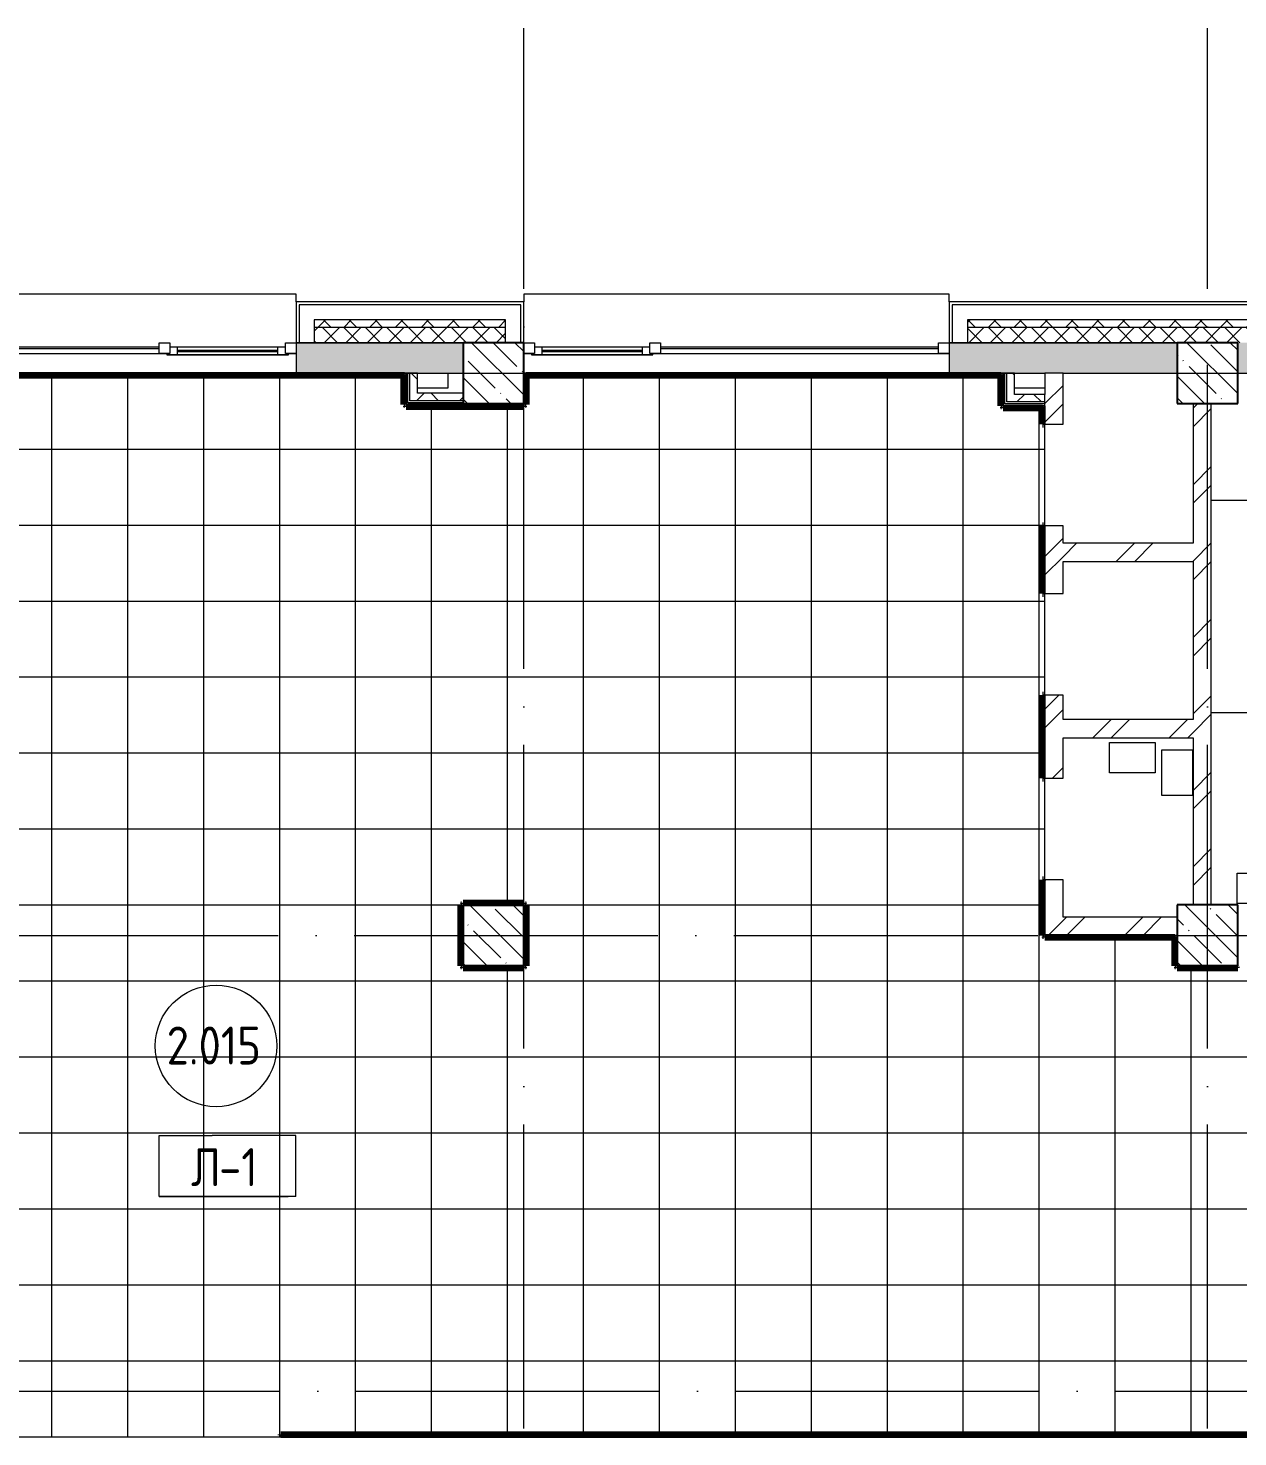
# Model space of a CAD drawing. Header units: millimetres. Extents: x 97 to 214665, y -4577 to 61202.
# Drawn here: x 104285 to 112248, y 51375 to 60645 of the extents above; entities that cross this region are included whole.
import ezdxf

# ---------------------------------------------------------------- set-up
doc = ezdxf.new("R2010")
doc.units = ezdxf.units.MM
doc.linetypes.add('ADSK_Линия сетки', pattern=[2500, 2000, -250, 0, -250])
for name, color, linetype, lineweight in [('A-AREA-____-IDEN', 2, 'Continuous', 20), ('A-FLOR-____-IDEN', 11, 'Continuous', 20), ('A-FLOR-____-OTLN', 192, 'Continuous', 9), ('A-FLOR-____-PATT', 8, 'Continuous', 9), ('A-GLAZ-____-MCUT', 151, 'Continuous', 9), ('A-GLAZ-____-OTLN', 151, 'Continuous', 9), ('A-WALL-____-MCUT', 113, 'Continuous', 9), ('A-WALL-____-PATT', 111, 'Continuous', 9), ('A-WALL-FNSH-MCUT', 113, 'Continuous', 9), ('I-WALL-____-OTLN', 2, 'Continuous', 9), ('S-COLS-____-MCUT', 52, 'Continuous', 9), ('S-COLS-____-OTLN', 52, 'Continuous', 9), ('S-GRID-____-OTLN', 1, 'Continuous', 9)]:
    doc.layers.add(name, color=color, linetype=linetype, lineweight=lineweight)
doc.styles.add('GOST Common', font='GOST_Common.ttf', dxfattribs={"width": 0.9, "height": 250})
pattern_1 = [(45, (0, 0), (-251.4472, 251.4472), []), (45, (0, 381), (-251.4472, 251.4472), [])]
pattern_2 = [(45, (0, 0), (-141.42136, 141.42136), []), (135, (0, 0), (-141.42136, -141.42136), [])]

# ---------------------------------------------------------------- blocks, each defined once
blk = doc.blocks.new('Окно_СКБ_2Ст1 - Окно_СКБ_2Ст_2800_ОК11-29018754-О_АИ_ПП_4_200_Целиком')
at = {"layer": 'A-GLAZ-____-MCUT', "color": 90}
for p, q in [((-1400, -195), (-1400, -125)), ((-1400, -125), (-1330, -125)), ((-1330, -125), (-1330, -195)), ((500, -195), (500, -125)), ((500, -125), (570, -125)), ((570, -125), (570, -195)), ((1330, -155), (570, -155)), ((570, -155), (570, -195)), ((620, -205), (620, -155)), ((1280, -205), (1280, -155)), ((1330, -195), (1330, -125)), ((1330, -125), (1400, -125)), ((1330, -195), (1330, -155)), ((1400, -125), (1400, -195)), ((-1330, -195), (-1400, -195)), ((570, -195), (500, -195)), ((570, -195), (550, -195)), ((550, -195), (550, -205)), ((550, -205), (1350, -205)), ((1350, -205), (550, -205)), ((1400, -195), (1330, -195)), ((1350, -195), (1330, -195)), ((1350, -205), (1350, -195))]:
    blk.add_line(p, q, dxfattribs=at)
at = {"layer": 'A-GLAZ-____-MCUT', "color": 10, "lineweight": 5}
for p, q in [((500, -155), (-1330, -155)), ((500, -165), (-1330, -165)), ((620, -175), (1280, -175)), ((1280, -185), (620, -185))]:
    blk.add_line(p, q, dxfattribs=at)
at = {"layer": 'A-GLAZ-____-OTLN', "color": 10, "lineweight": 5}
for p, q in [((-1400, -195), (550, -195)), ((1350, -195), (1400, -195))]:
    blk.add_line(p, q, dxfattribs=at)
blk = doc.blocks.new('WNW_Отлив1 - Отлив_металлический 2-28596384-О_АИ_ПП_4_200_Целиком')
at = {"layer": 'A-GLAZ-____-OTLN', "color": 10, "lineweight": 5}
for p, q in [((1400, 320), (-1400, 320)), ((-1400, 320), (-1400, 270)), ((1400, 270), (1400, 320))]:
    blk.add_line(p, q, dxfattribs=at)
blk = doc.blocks.new('Окно_СКБ_2Ст1 - Окно_СКБ_2Ст_2800_ОК11Л-29018712-О_АИ_ПП_4_200_Целиком')
at = {"layer": 'A-GLAZ-____-MCUT', "color": 90}
for p, q in [((-1400, -195), (-1400, -125)), ((-1400, -125), (-1330, -125)), ((-1330, -125), (-1330, -195)), ((-570, -155), (-1330, -155)), ((-1330, -155), (-1330, -195)), ((-1280, -205), (-1280, -155)), ((-620, -205), (-620, -155)), ((-570, -195), (-570, -125)), ((-570, -125), (-500, -125)), ((-570, -195), (-570, -155)), ((-500, -125), (-500, -195)), ((1330, -195), (1330, -125)), ((1330, -125), (1400, -125)), ((1400, -125), (1400, -195)), ((-1330, -195), (-1400, -195)), ((-1330, -195), (-1350, -195)), ((-1350, -195), (-1350, -205)), ((-1350, -205), (-550, -205)), ((-550, -205), (-1350, -205)), ((-500, -195), (-570, -195)), ((-550, -195), (-570, -195)), ((-550, -205), (-550, -195)), ((1400, -195), (1330, -195))]:
    blk.add_line(p, q, dxfattribs=at)
at = {"layer": 'A-GLAZ-____-MCUT', "color": 10, "lineweight": 5}
for p, q in [((-1280, -175), (-620, -175)), ((-620, -185), (-1280, -185)), ((1330, -155), (-500, -155)), ((1330, -165), (-500, -165))]:
    blk.add_line(p, q, dxfattribs=at)
at = {"layer": 'A-GLAZ-____-OTLN', "color": 10, "lineweight": 5}
for p, q in [((-1400, -195), (-1350, -195)), ((-550, -195), (1400, -195))]:
    blk.add_line(p, q, dxfattribs=at)
blk = doc.blocks.new('BSC_Колонна _Прямоугольная - 400x400-V53-О_АИ_ПП_4_200_Целиком')
at = {"layer": 'S-COLS-____-OTLN', "lineweight": 5}
h = blk.add_hatch(dxfattribs=at)
h.set_pattern_fill('FP_89', color=256, style=0, pattern_type=2)
h.set_pattern_definition([(135, (-49850, -54675), (-142.5619, -142.5619), []), (135, (-49707.44, -54675), (-142.5619, -142.5619), [252.016, -50.403, 3.353, -47.05])])
h.paths.add_polyline_path([(-200, -200), (200, -200), (200, 200), (-200, 200)])
at = {"layer": 'S-COLS-____-MCUT', "color": 130, "lineweight": 25}
for p, q in [((200, 200), (-200, 200)), ((-200, 200), (-200, -200)), ((200, -200), (200, 200)), ((-200, -200), (200, -200))]:
    blk.add_line(p, q, dxfattribs=at)
blk = doc.blocks.new('BSC_Колонна _Прямоугольная - 400x400-V54-О_АИ_ПП_4_200_Целиком')
at = {"layer": 'S-COLS-____-OTLN', "lineweight": 5}
h = blk.add_hatch(dxfattribs=at)
h.set_pattern_fill('FP_90', color=256, style=0, pattern_type=2)
h.set_pattern_definition([(135, (-54550, -54675), (-142.5619, -142.5619), []), (135, (-54407.44, -54675), (-142.5619, -142.5619), [252.016, -50.403, 3.353, -47.05])])
h.paths.add_polyline_path([(-200, -200), (200, -200), (200, 200), (-200, 200), (-200, 172.8)])
at = {"layer": 'S-COLS-____-MCUT', "color": 130, "lineweight": 25}
for p, q in [((200, 200), (-200, 200)), ((-200, 200), (-200, -200)), ((200, -200), (200, 200)), ((-200, -200), (200, -200))]:
    blk.add_line(p, q, dxfattribs=at)
blk = doc.blocks.new('BSC_Колонна _Прямоугольная - 400x400-V58-О_АИ_ПП_4_200_Целиком')
at = {"layer": 'S-COLS-____-OTLN', "lineweight": 5}
h = blk.add_hatch(dxfattribs=at)
h.set_pattern_fill('FP_95', color=256, style=0, pattern_type=2)
h.set_pattern_definition([(135, (-49850, -58375), (-142.5619, -142.5619), []), (135, (-49707.44, -58375), (-142.5619, -142.5619), [252.016, -50.403, 3.353, -47.05])])
h.paths.add_polyline_path([(-200, -200), (200, -200), (200, 200), (-200, 200), (-200, 87.3)])
at = {"layer": 'S-COLS-____-MCUT', "color": 130, "lineweight": 25}
for p, q in [((200, 200), (-200, 200)), ((-200, 200), (-200, -200)), ((200, -200), (200, 200)), ((-200, -200), (200, -200))]:
    blk.add_line(p, q, dxfattribs=at)
blk = doc.blocks.new('BSC_Колонна _Прямоугольная - 400x400-V59-О_АИ_ПП_4_200_Целиком')
at = {"layer": 'S-COLS-____-OTLN', "lineweight": 5}
h = blk.add_hatch(dxfattribs=at)
h.set_pattern_fill('FP_96', color=256, style=0, pattern_type=2)
h.set_pattern_definition([(135, (-54550, -58375), (-142.5619, -142.5619), []), (135, (-54407.44, -58375), (-142.5619, -142.5619), [252.016, -50.403, 3.353, -47.05])])
h.paths.add_polyline_path([(-200, -200), (200, -200), (200, 200), (-200, 200)])
at = {"layer": 'S-COLS-____-MCUT', "color": 130, "lineweight": 25}
for p, q in [((200, 200), (-200, 200)), ((-200, 200), (-200, -200)), ((200, -200), (200, 200)), ((-200, -200), (200, -200))]:
    blk.add_line(p, q, dxfattribs=at)
blk = doc.blocks.new('0083_СОШ675_АР_R22_rvt-1-О_АИ_ПП_4_200_Целиком')
at = {"layer": 'A-WALL-____-PATT', "lineweight": 5}
h = blk.add_hatch(dxfattribs=at)
h.set_pattern_fill('FP_7', color=10, style=0, pattern_type=2)
h.set_pattern_definition([(135, (0, 0), (-84.85281, -84.85281), []), (225, (0, 0), (84.85281, -84.85281), [])])
h.paths.add_polyline_path([(69260, 58675), (69260, 58725), (63140.2, 58725), (63140.2, 58675), (68796.9, 58675)])
h.paths.add_polyline_path([(61290, 58675), (61700.2, 58675), (61700.2, 58725), (61290, 58725)])
h.paths.add_polyline_path([(60099.7, 58675), (60150, 58675), (60150, 58725), (52970.2, 58725), (52970.2, 58675), (59133.4, 58675)])
h.paths.add_polyline_path([(49930.2, 58675), (49930.2, 58725), (48670.2, 58725), (48670.2, 58675), (49469.8, 58675)])
h.paths.add_polyline_path([(45630.2, 58675), (45630.2, 58725), (44320.2, 58725), (44320.2, 58675), (45604.4, 58675)])
h.paths.add_polyline_path([(43180.2, 58675), (43180.2, 58725), (42770.2, 58725), (42770.2, 58675)])
h.paths.add_polyline_path([(41280.2, 58675), (41280.2, 58725), (39970.2, 58725), (39970.2, 58675), (40772.6, 58675)])
h.paths.add_polyline_path([(36930.2, 58675), (36930.2, 58725), (35620.2, 58725), (35620.2, 58675), (36907.2, 58675)])
h.paths.add_polyline_path([(32580.2, 58675), (32580.2, 58725), (31270.2, 58725), (31270.2, 58675), (32075.5, 58675)])
h.paths.add_polyline_path([(29720, 58675), (30130.2, 58675), (30130.2, 58725), (29720, 58725)])
h.paths.add_polyline_path([(28230, 58675), (28230, 58725), (24015, 58725), (24015, 58675), (25311, 58675)])
h.paths.add_polyline_path([(22411.9, 58675), (22525, 58675), (22525, 58725), (22025, 58725), (22025, 58675)])
h.paths.add_polyline_path([(20885, 58675), (20885, 58725), (12870, 58725), (12870, 58675), (20479.2, 58675)])
h.paths.add_polyline_path([(8883, 58675), (9830, 58675), (9830, 58725), (8870, 58725), (8870, 58675)])
h.paths.add_polyline_path([(7430, 58675), (7430, 58725), (-350, 58725), (-350, 58675), (5983.9, 58675)])
h = blk.add_hatch(dxfattribs=at)
h.set_pattern_fill('FP_21', color=10, style=0, pattern_type=2)
h.set_pattern_definition([(45, (0, 0), (-70.71068, 70.71068), []), (135, (0, 0), (-70.71068, -70.71068), [])])
h.paths.add_polyline_path([(69050, 58575), (69260, 58575), (69260, 58675), (63140.2, 58675), (63140.2, 58575), (68796.9, 58575)])
h.paths.add_polyline_path([(59250, 58575), (60150, 58575), (60150, 58675), (52970.2, 58675), (52970.2, 58575), (59133.4, 58575)])
h.paths.add_polyline_path([(61290, 58575), (61700.2, 58575), (61700.2, 58675), (61290, 58675)])
h.paths.add_polyline_path([(49650, 58575), (49650, 58575), (49930.2, 58575), (49930.2, 58675), (48670.2, 58675), (48670.2, 58575), (49469.8, 58575)])
h.paths.add_polyline_path([(45350, 58575), (45350, 58575), (45630.2, 58575), (45630.2, 58675), (44320.2, 58675), (44320.2, 58575), (44638.1, 58575)])
h.paths.add_polyline_path([(40772.6, 58575), (41280.2, 58575), (41280.2, 58675), (39970.2, 58675), (39970.2, 58575)])
h.paths.add_polyline_path([(43180.2, 58575), (43180.2, 58675), (42770.2, 58675), (42770.2, 58575)])
h.paths.add_polyline_path([(36907.2, 58575), (36930.2, 58575), (36930.2, 58675), (35620.2, 58675), (35620.2, 58575), (36350, 58575)])
h.paths.add_polyline_path([(31270.2, 58575), (32580.2, 58575), (32580.2, 58675), (31270.2, 58675)])
h.paths.add_polyline_path([(29720, 58575), (30130.2, 58575), (30130.2, 58675), (29720, 58675)])
h.paths.add_polyline_path([(28230, 58575), (28230, 58675), (24015, 58675), (24015, 58575), (25311, 58575)])
h.paths.add_polyline_path([(22525, 58575), (22525, 58675), (22025, 58675), (22025, 58575), (22411.9, 58575)])
h.paths.add_polyline_path([(20885, 58575), (20885, 58675), (12870, 58675), (12870, 58575), (20479.2, 58575)])
h.paths.add_polyline_path([(9830, 58575), (9830, 58675), (8870, 58675), (8870, 58575), (9100, 58575)])
h.paths.add_polyline_path([(7430, 58575), (7430, 58675), (-300, 58675), (-300, 58575), (5983.9, 58575)])
h = blk.add_hatch(dxfattribs=at)
h.set_pattern_fill('FP_74', color=10, style=0, pattern_type=2)
h.set_pattern_definition([(50, (0, 0), (364.3679, -31.8783), [38.1, -419.1]), (355, (0, 0), (-70.4859, 382.1133), [30.48, -335.28]), (100.451, (30.36, -2.66), (293.885, 350.2334), [32.38, -356.18]), (46.184, (0, 101.6), (542.1585, -84.0858), [57.15, -628.65]), (96.636, (45.2, 94.6), (474.805, 494.8554), [48.57, -534.27]), (351.184, (0, 101.6), (474.8102, 494.85), [45.72, -502.92]), (21, (50.8, 76.2), (303.2285, -204.5305), [38.1, -419.1]), (326, (50.8, 76.2), (123.6039, 368.376), [30.48, -335.28]), (71.451, (76.07, 59.16), (426.8341, 163.8427), [32.38, -356.18]), (37.5, (0, 0), (6.17665, 169.11015), [16.764, -314.452, 16.764, -323.596, -336.55]), (37.5, (0, 0), (6.17665, 169.11015), [-671.576, 16.764, -319.786]), (7.5, (0, 0), (133.63888, 200.3615), [16.764, -177.292, 16.764, -306.832, -128.27]), (7.5, (0, 0), (133.63888, 200.3615), [-517.652, 16.764, -111.506]), (327.5, (-113.28, 0), (271.18182, -11.45836), [16.764, -110.236, 16.764, -379.476, -525.78]), (327.5, (-113.28, 0), (271.18182, -11.45836), [-523.24, 16.764, -509.016]), (317.5, (-164.08, 0), (296.2585, 50.85285), [16.764, -148.336, 16.764, -246.38, -373.38]), (317.5, (-164.08, 0), (296.2585, 50.85285), [-428.244, 16.764, -356.616])])
h.paths.add_polyline_path([(69050, 58375), (69050, 58575), (63750, 58575), (63750, 58375), (68796.9, 58375)])
h.paths.add_polyline_path([(63020.2, 58375), (63350, 58375), (63350, 58575), (63020.2, 58575), (63020.2, 58462.3)])
h.paths.add_polyline_path([(61545, 58375), (61820.2, 58375), (61820.2, 58575), (61170, 58575), (61170, 58375)])
h.paths.add_polyline_path([(60270, 58375), (60270, 58575), (59250, 58575), (59250, 58375), (60099.7, 58375)])
h.paths.add_polyline_path([(58850, 58375), (58850, 58575), (54750, 58575), (54750, 58375), (58167, 58375)])
h.paths.add_polyline_path([(54301.6, 58375), (54350, 58375), (54350, 58575), (52850.2, 58575), (52850.2, 58375), (53600, 58375)])
h.paths.add_polyline_path([(49650, 58375), (49650, 58575), (48550.2, 58575), (48550.2, 58375), (49469.8, 58375)])
h.paths.add_polyline_path([(45121.2, 58375), (45350, 58375), (45350, 58575), (44200.2, 58575), (44200.2, 58375), (44638.1, 58375)])
h.paths.add_polyline_path([(41400.2, 58375), (41400.2, 58575), (41250, 58575), (41250, 58375)])
h.paths.add_polyline_path([(43300.2, 58375), (43300.2, 58575), (42650.2, 58575), (42650.2, 58375), (42705.4, 58375)])
h.paths.add_polyline_path([(40772.6, 58375), (40850, 58375), (40850, 58575), (39850.2, 58575), (39850.2, 58375), (40289.5, 58375)])
h.paths.add_polyline_path([(37050.2, 58375), (37050.2, 58575), (36350, 58575), (36350, 58375), (36907.2, 58375)])
h.paths.add_polyline_path([(35940.9, 58375), (35950, 58375), (35950, 58575), (35500.2, 58575), (35500.2, 58375)])
h.paths.add_polyline_path([(32635, 58375), (32700.2, 58375), (32700.2, 58575), (31725, 58575), (31725, 58375), (32515, 58375)])
h = blk.add_hatch(dxfattribs=at)
h.set_pattern_fill('FP_20', color=252, style=0, pattern_type=2)
h.set_pattern_definition(pattern_2)
h.paths.add_polyline_path([(49349.7, 58193), (49349.7, 58375), (49299.7, 58375), (49299.7, 58193)])
h = blk.add_hatch(dxfattribs=at)
h.set_pattern_fill('FP_20', color=252, style=0, pattern_type=2)
h.set_pattern_definition(pattern_2)
h.paths.add_polyline_path([(53279.7, 58185), (53279.7, 58375), (53229.7, 58375), (53229.7, 58185)])
h = blk.add_hatch(dxfattribs=at)
h.set_pattern_fill('FP_11', color=10, style=0, pattern_type=2)
h.set_pattern_definition(pattern_1)
h.paths.add_polyline_path([(53600, 54795), (53600, 55040), (53480, 55040), (53480, 54795)])
h.paths.add_polyline_path([(53600, 55710), (53600, 56255), (53480, 56255), (53480, 55710)])
h.paths.add_polyline_path([(53480, 56925), (53600, 56925), (53600, 57370), (53480, 57370)])
h.paths.add_polyline_path([(53480, 58040), (53600, 58040), (53600, 58375), (53480, 58375), (53480, 58160)])
h = blk.add_hatch(dxfattribs=at)
h.set_pattern_fill('FP_20', color=252, style=0, pattern_type=2)
h.set_pattern_definition(pattern_2)
h.paths.add_polyline_path([(49650, 58193), (49650, 58243), (49349.7, 58243), (49349.7, 58193), (49469.8, 58193)])
h = blk.add_hatch(dxfattribs=at)
h.set_pattern_fill('FP_20', color=252, style=0, pattern_type=2)
h.set_pattern_definition(pattern_2)
h.paths.add_polyline_path([(53279.7, 58185), (53480, 58185), (53480, 58235), (53279.7, 58235)])
h = blk.add_hatch(dxfattribs=at)
h.set_pattern_fill('FP_11', color=10, style=0, pattern_type=2)
h.set_pattern_definition(pattern_1)
h.paths.add_polyline_path([(54455, 54875), (54575, 54875), (54575, 58175), (54455, 58175), (54455, 55975)])
h = blk.add_hatch(dxfattribs=at)
h.set_pattern_fill('FP_11', color=10, style=0, pattern_type=2)
h.set_pattern_definition(pattern_1)
h.paths.add_polyline_path([(54455, 57135), (54455, 57255), (53600, 57255), (53600, 57135), (54301.6, 57135)])
h = blk.add_hatch(dxfattribs=at)
h.set_pattern_fill('FP_11', color=10, style=0, pattern_type=2)
h.set_pattern_definition(pattern_1)
h.paths.add_polyline_path([(54455, 55975), (54455, 56095), (53600, 56095), (53600, 55975), (54301.6, 55975)])
h = blk.add_hatch(dxfattribs=at)
h.set_pattern_fill('FP_11', color=10, style=0, pattern_type=2)
h.set_pattern_definition(pattern_1)
h.paths.add_polyline_path([(53480, 54675), (54350, 54675), (54350, 54795), (53480, 54795)])
at = {"layer": 'A-FLOR-____-OTLN', "color": 90}
for p, q in [((49549.7, 58375), (49549.7, 58275)), ((53479.6, 58375.1), (53479.6, 58275.2)), ((49549.7, 58275), (49349.7, 58275)), ((53479.6, 58275.2), (53279.7, 58275.2)), ((54575, 57539.8), (55075, 57539.8)), ((55075, 56139.8), (54575, 56139.8)), ((53905, 55745), (53905, 55945)), ((53905, 55945), (54205, 55945)), ((54205, 55945), (54205, 55745)), ((54250.5, 55595), (54250.5, 55895)), ((54250.5, 55895), (54450.5, 55895)), ((54450.5, 55895), (54450.5, 55595)), ((54205, 55745), (53905, 55745)), ((54450.5, 55595), (54250.5, 55595)), ((54745.1, 54885), (54745.1, 55085)), ((54745.1, 55085), (54945.1, 55085)), ((54945.1, 54885), (54745.1, 54885))]:
    blk.add_line(p, q, dxfattribs=at)
at = {"layer": 'A-WALL-____-MCUT', "color": 10, "lineweight": 5}
for p, q in [((48570.2, 58825), (48570.2, 58575)), ((50030.2, 58825), (48570.2, 58825)), ((50030.2, 58575), (50030.2, 58825)), ((52870.2, 58825), (52870.2, 58575)), ((60250, 58825), (52870.2, 58825)), ((48670.2, 58725), (48670.2, 58675)), ((49930.2, 58725), (48670.2, 58725)), ((49930.2, 58675), (49930.2, 58725)), ((52970.2, 58725), (52970.2, 58675)), ((60150, 58725), (52970.2, 58725)), ((48670.2, 58675), (48670.2, 58575)), ((49930.2, 58675), (48670.2, 58675)), ((49930.2, 58575), (49930.2, 58675)), ((52970.2, 58675), (52970.2, 58575)), ((60150, 58675), (52970.2, 58675)), ((49287.2, 58180.5), (49287.2, 58375)), ((53217.2, 58172.5), (53217.2, 58375)), ((53600, 58375), (53480, 58375)), ((53480, 58185), (53480, 58235)), ((49299.7, 58180.5), (49287.2, 58180.5)), ((49349.7, 58180.5), (49299.7, 58180.5)), ((49650, 58180.5), (49349.7, 58180.5)), ((53229.7, 58172.5), (53217.2, 58172.5)), ((53279.7, 58172.5), (53229.7, 58172.5)), ((53480, 58172.5), (53279.7, 58172.5))]:
    blk.add_line(p, q, dxfattribs=at)
at = {"layer": 'A-WALL-____-MCUT', "color": 50, "lineweight": 13}
for p, q in [((48550.2, 58575), (48570.2, 58575)), ((48550.2, 58575), (48550.2, 58375)), ((48570.2, 58575), (48550.2, 58575)), ((48570.2, 58575), (48670.2, 58575)), ((48670.2, 58575), (48570.2, 58575)), ((48670.2, 58575), (49650, 58575)), ((49650, 58575), (48670.2, 58575)), ((50050, 58575), (50050.2, 58575)), ((50050.2, 58575), (50050, 58575)), ((50050.2, 58375), (50050.2, 58575)), ((52850.2, 58575), (52870.2, 58575)), ((52850.2, 58575), (52850.2, 58375)), ((52870.2, 58575), (52850.2, 58575)), ((52870.2, 58575), (52970.2, 58575)), ((52970.2, 58575), (52870.2, 58575)), ((52970.2, 58575), (54350, 58575)), ((54350, 58575), (52970.2, 58575)), ((48550.2, 58375), (49650, 58375)), ((49349.7, 58375), (49299.7, 58375)), ((49299.7, 58193), (49299.7, 58375)), ((49349.7, 58243), (49349.7, 58375)), ((50050, 58375), (50050.2, 58375)), ((52850.2, 58375), (53480, 58375)), ((53279.7, 58375), (53229.7, 58375)), ((53229.7, 58185), (53229.7, 58375)), ((53279.7, 58235), (53279.7, 58375)), ((53480, 58375), (53480, 58235)), ((53600, 58040), (53600, 58375)), ((53600, 58375), (54350, 58375)), ((49650, 58243), (49349.7, 58243)), ((53480, 58235), (53279.7, 58235)), ((49349.7, 58193), (49299.7, 58193)), ((49650, 58193), (49349.7, 58193)), ((53279.7, 58185), (53229.7, 58185)), ((53480, 58185), (53279.7, 58185)), ((53480, 58172.5), (53480, 58185)), ((53480, 58160), (53480, 58172.5)), ((53480, 58160), (53480, 58040)), ((54455, 58175), (54455, 57255)), ((54575, 54875), (54575, 58175)), ((53480, 58040), (53600, 58040)), ((53600, 57370), (53480, 57370)), ((53480, 57370), (53480, 56925)), ((53600, 57255), (53600, 57370)), ((54455, 57255), (53600, 57255)), ((53600, 56925), (53600, 57135)), ((53600, 57135), (54455, 57135)), ((54455, 57135), (54455, 56095)), ((53480, 56925), (53600, 56925)), ((53600, 56255), (53480, 56255)), ((53480, 56255), (53480, 55710)), ((53600, 56095), (53600, 56255)), ((54455, 56095), (53600, 56095)), ((53600, 55710), (53600, 55975)), ((53600, 55975), (54455, 55975)), ((54455, 55975), (54455, 54875)), ((53480, 55710), (53600, 55710)), ((53600, 55040), (53480, 55040)), ((53480, 55040), (53480, 54795)), ((53600, 54795), (53600, 55040)), ((53480, 54795), (53480, 54675)), ((54350, 54795), (53600, 54795)), ((53480, 54675), (54350, 54675))]:
    blk.add_line(p, q, dxfattribs=at)
at = {"layer": 'A-WALL-FNSH-MCUT', "color": 90}
for p, q in [((50050.2, 58845), (48550.2, 58845)), ((48550.2, 58845), (48550.2, 58575)), ((50050.2, 58575), (50050.2, 58845)), ((60270, 58845), (52850.2, 58845)), ((52850.2, 58845), (52850.2, 58575)), ((49274.7, 58375), (49274.7, 58168)), ((49287.2, 58375), (49274.7, 58375)), ((49299.7, 58375), (49287.2, 58375)), ((53204.7, 58375), (53204.7, 58160)), ((53217.2, 58375), (53204.7, 58375)), ((53229.7, 58375), (53217.2, 58375)), ((49274.7, 58168), (49287.2, 58168)), ((49287.2, 58168), (49299.7, 58168)), ((49299.7, 58168), (49349.7, 58168)), ((49349.7, 58168), (49650, 58168)), ((49650, 58168), (49650, 58175)), ((53204.7, 58160), (53217.2, 58160)), ((53217.2, 58160), (53229.7, 58160)), ((53229.7, 58160), (53279.7, 58160)), ((53279.7, 58160), (53480, 58160))]:
    blk.add_line(p, q, dxfattribs=at)
at = {"layer": 'I-WALL-____-OTLN', "color": 90}
for p, q in [((48550.2, 58375), (45750.2, 58375)), ((52850.2, 58375), (50050.2, 58375))]:
    blk.add_line(p, q, dxfattribs=at)
at = {"layer": 'A-GLAZ-____-OTLN', "color": 90, "lineweight": 9}
for name, p in [('WNW_Отлив1 - Отлив_металлический 2-28596384-О_АИ_ПП_4_200_Целиком', (47150.2, 58575)), ('WNW_Отлив1 - Отлив_металлический 2-28596384-О_АИ_ПП_4_200_Целиком', (51450.2, 58575)), ('Окно_СКБ_2Ст1 - Окно_СКБ_2Ст_2800_ОК11-29018754-О_АИ_ПП_4_200_Целиком', (47150.2, 58700)), ('Окно_СКБ_2Ст1 - Окно_СКБ_2Ст_2800_ОК11Л-29018712-О_АИ_ПП_4_200_Целиком', (51450.2, 58700))]:
    blk.add_blockref(name, p, dxfattribs=at)
at = {"layer": 'S-COLS-____-OTLN', "color": 90, "lineweight": 9}
for name, p in [('BSC_Колонна _Прямоугольная - 400x400-V58-О_АИ_ПП_4_200_Целиком', (49850, 58375)), ('BSC_Колонна _Прямоугольная - 400x400-V59-О_АИ_ПП_4_200_Целиком', (54550, 58375)), ('BSC_Колонна _Прямоугольная - 400x400-V53-О_АИ_ПП_4_200_Целиком', (49850, 54675)), ('BSC_Колонна _Прямоугольная - 400x400-V54-О_АИ_ПП_4_200_Целиком', (54550, 54675))]:
    blk.add_blockref(name, p, dxfattribs=at)
blk = doc.blocks.new('ADSK_Марка_Перекрытие - Типоразмер_ADSK_Марка-158127-О_АИ_ПП_4_200_Целиком')
at = {"layer": 'A-FLOR-____-IDEN'}
for p, q in [((-4.5, 4), (-1, 4)), ((-4.5, 0), (-4.5, 4)), ((4.5, 4), (-1, 4)), ((4.5, 0), (4.5, 4)), ((4.5, 0), (-4.5, 0)), ((-4.5, 0), (4, 0))]:
    blk.add_line(p, q, dxfattribs=at)
blk = doc.blocks.new('ADSK_Марка_Помещение_ОдноЗначение - Номер-159740-О_АИ_ПП_4_200_Целиком')
at = {"layer": 'A-AREA-____-IDEN'}
blk.add_circle((0, 0), 4, dxfattribs=at)

msp = doc.modelspace()

# ---------------------------------------------------------------- hatches: boundary and pattern name
at = {"layer": 'A-FLOR-____-PATT'}
h = msp.add_hatch(dxfattribs=at)
h.set_pattern_fill('FP_211', color=256, style=0, pattern_type=2)
h.set_pattern_definition([(0, (108440.6, 54875), (0, 500), []), (90, (108440.6, 54875), (-500, 3e-14), [])])
h.paths.add_polyline_path([(125118.114412, 51374.999414), (125118.714412, 51390), (126748.114412, 51390), (126748.114412, 54660.000586), (125288.136876, 54660.000586), (125288.136876, 54675), (124188.136876, 54675), (124188.136876, 54660.000586), (123418.114412, 54660.000586), (123418.107965, 54795), (122428.114412, 54795), (122428.114412, 54675), (122318.114412, 54675), (122318.114412, 54660.000586), (121263.124388, 54660.000586), (121263.124388, 54475), (121258.124388, 54475), (121258.124388, 54465), (121248.124388, 54465), (121248.114412, 54460), (120848.124388, 54460), (120848.114412, 54465), (120838.124388, 54465), (120838.124388, 54474.999414), (120833.124388, 54474.999414), (120833.124388, 58160.000586), (120521.343848, 58160.000586), (120521.343848, 58165.000586), (120511.343848, 58165.000586), (120511.343848, 58175.000586), (120506.343848, 58175.000586), (120506.343848, 58360.011786), (119178.114412, 58360.011786), (119178.114412, 58110.011786), (119163.114412, 58109.999414), (119163.137253, 57010.011786), (119178.114412, 57009.999414), (119178.114412, 54675.000586), (119173.114412, 54675.000586), (119173.114412, 54665.000586), (119163.114412, 54665.000586), (119163.114412, 54660.000586), (116763.114412, 54660.000586), (116763.114412, 54475.000586), (116758.114412, 54475), (116758.114412, 54465.000586), (116748.114412, 54465.000586), (116748.114412, 54460.000586), (116348.114412, 54460.000586), (116348.114412, 54465.000586), (116338.114412, 54465.000586), (116338.114412, 54475.000586), (116333.114412, 54475), (116333.114412, 54655.000586), (115842.731325, 54655.000586), (115842.731325, 54660.000586), (112263.114412, 54660.000586), (112263.114412, 54475.000586), (112258.114412, 54475), (112258.114412, 54465.000586), (112248.114412, 54465.000586), (112248.114412, 54460.000586), (111848.114412, 54460.000586), (111848.114412, 54465.000586), (111838.114412, 54465.000586), (111838.114412, 54474.999414), (111833.114412, 54474.999414), (111833.114412, 54660.000586), (110978.114412, 54660.000586), (110978.114412, 54665.000586), (110968.114412, 54665.000586), (110968.114412, 54675.000586), (110963.114412, 54675.874627), (110963.114412, 55039.999414), (110978.114412, 55039.999414), (110978.114412, 55709.999414), (110963.114412, 55709.999414), (110963.114412, 56254.999414), (110978.114412, 56254.999414), (110978.114412, 56924.999414), (110963.114412, 56924.999414), (110963.114412, 57369.999414), (110978.114412, 57369.999414), (110978.114412, 58039.999414), (110963.114412, 58039.999414), (110963.114412, 58145.000586), (110702.809855, 58145.000586), (110702.809855, 58150.000586), (110692.809855, 58150.000586), (110692.809855, 58160), (110687.809855, 58160.071325), (110687.809855, 58360), (107563.343384, 58360), (107563.343384, 58168.000586), (107558.343384, 58168.000586), (107558.343384, 58158.000586), (107548.343384, 58158.000586), (107548.114266, 58153.000586), (106772.848772, 58153.000586), (106772.848772, 58158.000586), (106762.848772, 58158.000586), (106762.848772, 58168.000586), (106757.848772, 58168.000586), (106757.848772, 58360), (103263.343384, 58360), (103263.343384, 58168.000586), (103258.343384, 58168.000586), (103258.343384, 58158.000586), (103248.343384, 58158.000586), (103248.114412, 58153.000586), (102472.870694, 58153.000586), (102472.870694, 58158.000586), (102462.870694, 58158.000586), (102462.870694, 58168.000586), (102457.870694, 58168.000586), (102457.870694, 58360), (98763.343384, 58360), (98763.343384, 58168.001172), (98758.343384, 58168.001172), (98758.343384, 58158.001172), (98748.343384, 58158.001172), (98748.092636, 58153.001172), (97972.848772, 58153.001172), (97972.848772, 58158.001172), (97962.848772, 58158.001172), (97962.848772, 58168.001172), (97957.848772, 58168.001172), (97957.848772, 58360.05818), (93863.365306, 58359.997624), (93863.365306, 58175.000586), (93858.365306, 58175.000586), (93858.365306, 58165.000586), (93848.365306, 58165.000586), (93848.114312, 58160.000586), (93448.114412, 58160.000586), (93448.114345, 58165.000586), (93438.114412, 58165.000586), (93438.114412, 58175.000586), (93433.114412, 58175.905558), (93433.114412, 58360.05818), (90148.114412, 58359.162205), (90148.114412, 58099.999414), (90133.114412, 58099.999414), (90133.114412, 57429.999414), (90148.114412, 57429.999414), (90148.114412, 55610), (90133.114412, 55610), (90133.114412, 54940), (90148.114412, 54940), (90148.114412, 54374.999707), (89933.114412, 54374.999707), (89933.114412, 51674.999707), (90148.114412, 51674.999707), (90149.155255, 51390), (94443.114412, 51390), (94443.114412, 51375), (96943.114412, 51375), (96943.114412, 51390), (103448.114412, 51390), (103448.114412, 51375), (105948.114412, 51374.999414), (105948.114412, 51390), (112758.114412, 51390), (112758.114412, 51375), (114758.114412, 51374.999414), (114758.114412, 51390), (123118.114412, 51390), (123118.714412, 51375), (123395.944787, 51375)])
h.paths.add_polyline_path([(91108.114412, 51374.999414), (91108.11195, 51375), (90988.114412, 51375)])
h.paths.add_polyline_path([(107463.82976, 54460), (107148.114412, 54460), (107148.114412, 54465), (107138.114412, 54465), (107138.114412, 54475), (107133.114412, 54475), (107133.114412, 54874.999414), (107138.114412, 54875), (107138.114412, 54885), (107148.114412, 54885), (107148.114412, 54890), (107548.09249, 54890), (107548.114412, 54885.000548), (107558.09249, 54885), (107558.09249, 54875), (107563.09249, 54874.124786), (107563.09249, 54474.999414), (107558.09249, 54474.999414), (107558.09249, 54465), (107548.09249, 54465), (107548.09249, 54460)])
h.paths.add_polyline_path([(102848.114412, 54460), (102848.114412, 54465), (102838.114412, 54465), (102838.114412, 54474.999414), (102833.114412, 54475), (102833.114412, 54874.999414), (102838.114412, 54875), (102838.114412, 54885), (102848.114412, 54885), (102848.114412, 54890), (103248.09249, 54890), (103248.114412, 54885.000548), (103258.09249, 54884.341301), (103258.09249, 54875), (103263.09249, 54874.999414), (103263.09249, 54475), (103258.09249, 54475), (103258.09249, 54465), (103248.09249, 54465), (103248.09249, 54460), (103184.657214, 54460)])
h.paths.add_polyline_path([(98748.114412, 54460), (98348.114412, 54460), (98348.114412, 54465), (98338.114412, 54465), (98338.114412, 54474.999414), (98333.114412, 54475), (98333.114412, 54875.000586), (98338.114412, 54875.000586), (98338.114412, 54885.000586), (98348.114412, 54885.000586), (98348.114412, 54890.000586), (98748.114312, 54890.000586), (98748.114412, 54885.000586), (98758.114412, 54883.859057), (98758.114412, 54875.000586), (98763.114412, 54874.999414), (98763.114412, 54475), (98758.114412, 54474.999414), (98758.114412, 54465), (98748.114412, 54465)])
h.paths.add_polyline_path([(93848.114412, 54460.000586), (93448.114412, 54460.000586), (93448.114412, 54465.000586), (93438.114412, 54465.668419), (93438.114412, 54475.000586), (93433.114412, 54475.000586), (93433.114412, 54875.000586), (93438.114412, 54875.000586), (93438.620014, 54885.000586), (93448.114412, 54885.000586), (93448.114412, 54890.000586), (93848.114412, 54890.000586), (93848.114412, 54885.000586), (93858.114412, 54885.000586), (93858.114412, 54875.000586), (93863.114412, 54874.999414), (93863.114412, 54474.999414), (93858.114412, 54474.999414), (93858.114412, 54465.000586), (93848.114412, 54465.000586)])
h.paths.add_polyline_path([(103247.265927, 58168.000586), (103248.343384, 58168.000586), (103248.114412, 58175.000586), (102848.114412, 58175.000586), (102848.114412, 58168.000586), (103102.527332, 58168.000586)])
h.paths.add_polyline_path([(107148.114412, 58168.000586), (107548.343384, 58168.000586), (107548.114412, 58175.000586), (107148.114412, 58175.000586)])
h.paths.add_polyline_path([(98748.092537, 58168.001172), (98748.343384, 58168.001172), (98748.09249, 58175.000586), (98348.09249, 58175.000586), (98348.114412, 58168.001172), (98747.244123, 58168.001172)])
h.paths.add_polyline_path([(93848.114412, 58175.000586), (93848.365306, 58175.012751), (93848.114412, 58358.248371)])
at = {"layer": 'A-WALL-____-PATT'}
for points in [[(106762.848772, 58365), (106772.848772, 58365), (106772.848772, 58375), (106048.343384, 58375), (106048.343384, 58365), (106484.763575, 58365)], [(106772.848772, 58168.000586), (106772.848772, 58365), (106762.848772, 58365), (106762.848772, 58168.000586)], [(107558.343384, 58158.000586), (107558.343384, 58365), (107548.343384, 58365), (107548.343384, 58158.000586)], [(110692.809855, 58365), (110702.809855, 58365), (110702.809855, 58375), (110348.343384, 58375), (110348.343384, 58365), (110350.176423, 58365)], [(110702.809855, 58150.000586), (110702.809855, 58365), (110692.809855, 58365), (110692.809855, 58150.000586)], [(107548.343384, 58158.000586), (107548.343384, 58168.000586), (106762.848772, 58168.000586), (106762.848772, 58158.000586), (106967.940181, 58158.000586)], [(110702.809855, 58150.000586), (110968.114412, 58150.000586), (110968.114412, 58160.000586), (110702.809855, 58160.000586)], [(107548.09249, 54875), (107548.09249, 54885), (107138.114412, 54885), (107138.114412, 54875), (107148.114412, 54875)], [(107558.09249, 54475), (107558.09249, 54885), (107548.09249, 54885), (107548.114412, 54475)], [(107148.114412, 54465), (107148.114412, 54875), (107138.114412, 54875), (107138.114412, 54465)], [(111838.114412, 54665.000586), (111848.114412, 54665.000586), (111848.114412, 54675.000586), (110978.114412, 54675.000586), (110978.114412, 54665.000586), (111799.706242, 54665.000586)], [(111848.114412, 54465.000586), (111848.114412, 54665.000586), (111838.114412, 54665.000586), (111838.114412, 54465.000586)], [(107148.114412, 54465), (107558.09249, 54465), (107558.09249, 54475), (107148.114412, 54475)], [(112248.114412, 54465.000586), (112258.114412, 54465.000586), (112258.114412, 54475.000586), (111848.114412, 54475), (111848.114412, 54465.000586)]]:
    msp.add_hatch(color=7, dxfattribs=at).paths.add_polyline_path(points)
h = msp.add_hatch(color=7, dxfattribs=at)
h.paths.add_polyline_path([(110968.114412, 54665.000586), (110978.114412, 54665.000586), (110978.114412, 55039.999414), (110968.114412, 55039.999414), (110968.114412, 54847.792418)])
h.paths.add_polyline_path([(110978.114412, 55709.999414), (110978.114412, 56254.999414), (110968.114412, 56254.999414), (110968.114412, 55709.999414)])
h.paths.add_polyline_path([(110978.114412, 56924.999414), (110978.114412, 57369.999414), (110968.114412, 57369.999414), (110968.114412, 56924.999414)])
h.paths.add_polyline_path([(110968.114412, 58039.999414), (110978.114412, 58039.999414), (110978.114412, 58160.000586), (110968.114412, 58160.000586), (110968.114412, 58150.000586)])
h = msp.add_hatch(color=7, dxfattribs=at)
h.paths.add_polyline_path([(105948.114412, 51375), (106268.114412, 51375), (106268.114412, 51385), (105948.114412, 51385)])
h.paths.add_polyline_path([(103168.114412, 51375), (103448.114412, 51375), (103448.114412, 51385), (103168.114412, 51385)])
h = msp.add_hatch(color=7, dxfattribs=at)
h.paths.add_polyline_path([(126798.114412, 51375), (126798.114412, 51385), (125118.114412, 51385), (125118.114412, 51375), (126295.004423, 51375)])
h.paths.add_polyline_path([(123118.114412, 51375), (123118.114412, 51385), (114758.114412, 51385), (114758.114412, 51375), (122429.591575, 51375)])
h.paths.add_polyline_path([(112758.114412, 51375), (112758.114412, 51385), (106268.114412, 51385), (106268.114412, 51375), (111799.706242, 51375)])

# ---------------------------------------------------------------- linework, layer by layer
at = {"layer": 'A-FLOR-____-OTLN'}
for p, q in [((110978.114412, 57369.999414), (110978.114412, 58039.999414)), ((110978.114412, 56254.999414), (110978.114412, 56924.999414)), ((110978.114412, 55039.999414), (110978.114412, 55709.999414)), ((103448.114412, 51374.999414), (105948.114412, 51374.999414))]:
    msp.add_line(p, q, dxfattribs=at)
at = {"layer": 'A-WALL-____-MCUT', "color": 7}
for p, q in [((106772.848772, 58375), (106048.343384, 58375)), ((106048.343384, 58375), (106048.343384, 58365)), ((106048.343384, 58365), (106762.848772, 58365)), ((106762.848772, 58365), (106762.848772, 58158.000586)), ((106772.848772, 58168.000586), (106772.848772, 58375)), ((107548.343384, 58365), (107548.343384, 58168.000586)), ((107558.343384, 58365), (107548.343384, 58365)), ((107558.343384, 58158.000586), (107558.343384, 58365)), ((110702.809855, 58375), (110348.343384, 58375)), ((110348.343384, 58375), (110348.343384, 58365)), ((110348.343384, 58365), (110692.809855, 58365)), ((110692.809855, 58365), (110692.809855, 58150.000586)), ((110702.809855, 58160.000586), (110702.809855, 58375)), ((106762.848772, 58158.000586), (107558.343384, 58158.000586)), ((107548.343384, 58168.000586), (106772.848772, 58168.000586)), ((110692.809855, 58150.000586), (110968.114412, 58150.000586)), ((110978.114412, 58160.000586), (110702.809855, 58160.000586)), ((110968.114412, 58150.000586), (110968.114412, 58039.999414)), ((110978.114412, 58039.999414), (110978.114412, 58160.000586)), ((110968.114412, 58039.999414), (110978.114412, 58039.999414)), ((110968.114412, 57369.999414), (110968.114412, 56924.999414)), ((110978.114412, 57369.999414), (110968.114412, 57369.999414)), ((110978.114412, 56924.999414), (110978.114412, 57369.999414)), ((110968.114412, 56924.999414), (110978.114412, 56924.999414)), ((110968.114412, 56254.999414), (110968.114412, 55709.999414)), ((110978.114412, 56254.999414), (110968.114412, 56254.999414)), ((110978.114412, 55709.999414), (110978.114412, 56254.999414)), ((110968.114412, 55709.999414), (110978.114412, 55709.999414)), ((110968.114412, 55039.999414), (110968.114412, 54665.000586)), ((110978.114412, 55039.999414), (110968.114412, 55039.999414)), ((110978.114412, 54675.000586), (110978.114412, 55039.999414)), ((107558.09249, 54885), (107138.114412, 54885)), ((107138.114412, 54885), (107138.114412, 54465)), ((107558.09249, 54465), (107558.09249, 54885)), ((110968.114412, 54665.000586), (111838.114412, 54665.000586)), ((111848.114412, 54675.000586), (110978.114412, 54675.000586)), ((111838.114412, 54665.000586), (111838.114412, 54465.000586)), ((107138.114412, 54465), (107558.09249, 54465)), ((111838.114412, 54465.000586), (112258.114412, 54465.000586)), ((112758.114412, 51385), (105948.114412, 51385)), ((105948.114412, 51385), (105948.114412, 51375)), ((105948.114412, 51375), (112758.114412, 51375))]:
    msp.add_line(p, q, dxfattribs=at)
at = {"layer": 'I-WALL-____-OTLN'}
for p, q in [((103248.343384, 58375), (106048.343384, 58375)), ((106048.343384, 58365), (103258.343384, 58365)), ((107548.343384, 58375), (110348.343384, 58375)), ((107548.343384, 58365), (107548.343384, 58374.999414)), ((110348.343384, 58365), (107558.343384, 58365))]:
    msp.add_line(p, q, dxfattribs=at)
at = {"layer": 'I-WALL-____-OTLN', "color": 5, "lineweight": 90}
for p, q in [((106762.848772, 58360), (103263.343384, 58360)), ((106757.848772, 58168.000586), (106757.848772, 58365)), ((110687.809855, 58360), (107563.343384, 58360)), ((107563.343384, 58360), (107563.343384, 58168.000586)), ((110687.809855, 58160.000586), (110687.809855, 58360)), ((106757.848772, 58168.000586), (106762.848772, 58168.000586)), ((106772.848772, 58158.000586), (106772.848772, 58153.000586)), ((107548.343384, 58153.000586), (106772.848772, 58153.000586)), ((107548.343384, 58153.000586), (107548.343384, 58158.000586)), ((107558.343384, 58168.000586), (107563.343384, 58168.000586)), ((110687.809855, 58160.000586), (110692.809855, 58160.000586)), ((110702.809855, 58150.000586), (110702.809855, 58145.000586)), ((110963.114412, 58145.000586), (110702.809855, 58145.000586)), ((110963.114412, 58039.999414), (110963.114412, 58145.000586)), ((110963.114412, 58039.999414), (110968.114412, 58039.999414)), ((110963.114412, 56924.999414), (110963.114412, 57369.999414)), ((110968.114412, 57369.999414), (110963.114412, 57369.999414)), ((110963.114412, 56924.999414), (110968.114412, 56924.999414)), ((110963.114412, 55709.999414), (110963.114412, 56254.999414)), ((110968.114412, 56254.999414), (110963.114412, 56254.999414)), ((110963.114412, 55709.999414), (110968.114412, 55709.999414)), ((110963.114412, 54675.000586), (110963.114412, 55039.999414)), ((110968.114412, 55039.999414), (110963.114412, 55039.999414)), ((107148.114412, 54890), (107548.09249, 54890)), ((107148.114412, 54890), (107148.114412, 54885)), ((107548.09249, 54885), (107548.09249, 54890)), ((107133.114412, 54475), (107133.114412, 54875)), ((107138.114412, 54875), (107133.114412, 54875)), ((107563.09249, 54875), (107558.09249, 54875)), ((107563.09249, 54875), (107563.09249, 54475)), ((110963.114412, 54675.000586), (110968.114412, 54675.000586)), ((110978.114412, 54665.000586), (110978.114412, 54660.000586)), ((111833.114412, 54660.000586), (110978.114412, 54660.000586)), ((111833.114412, 54475.000586), (111833.114412, 54660.000586)), ((107133.114412, 54475), (107138.114412, 54475)), ((107148.114412, 54465), (107148.114412, 54460)), ((107548.09249, 54460), (107148.114412, 54460)), ((107548.09249, 54460), (107548.09249, 54465)), ((107558.09249, 54475), (107563.09249, 54475)), ((111833.114412, 54475.000586), (111838.114412, 54475.000586)), ((111848.114412, 54465.000586), (111848.114412, 54460.000586)), ((112248.114412, 54460.000586), (111848.114412, 54460.000586)), ((105948.114412, 51390), (112758.114412, 51390)), ((105948.114412, 51390), (105948.114412, 51385)), ((110968.114412, 51390), (110968.114412, 51385))]:
    msp.add_line(p, q, dxfattribs=at)
at = {"layer": 'S-GRID-____-OTLN', "linetype": 'ADSK_Линия сетки'}
for p, q in [((107548.114412, -3572.657751), (107548.114412, 60644.999414)), ((112048.114412, -3572.657751), (112048.114412, 60644.999414)), ((53928.563196, 58375.000586), (212576.668489, 58375.000586)), ((53928.563196, 54675.000586), (213846.668489, 54675.000586)), ((53939.102261, 51675.000586), (213846.668489, 51675.000586))]:
    msp.add_line(p, q, dxfattribs=at)

# ---------------------------------------------------------------- block references
at = {"color": 250, "lineweight": 5}
msp.add_blockref('0083_СОШ675_АР_R22_rvt-1-О_АИ_ПП_4_200_Целиком', (57498.114412, 0), dxfattribs=at)
at = {"layer": 'A-AREA-____-IDEN', "xscale": 99.99999999999993, "yscale": 99.99999999999993, "zscale": 99.99999999999993}
msp.add_blockref('ADSK_Марка_Помещение_ОдноЗначение - Номер-159740-О_АИ_ПП_4_200_Целиком', (105522.298532, 53947.365198), dxfattribs=at)
at = {"layer": 'A-FLOR-____-IDEN', "xscale": 99.99999999999993, "yscale": 99.99999999999993, "zscale": 99.99999999999993}
msp.add_blockref('ADSK_Марка_Перекрытие - Типоразмер_ADSK_Марка-158127-О_АИ_ПП_4_200_Целиком', (105597.130386, 52956.988458), dxfattribs=at)

# ---------------------------------------------------------------- texts
at = {"layer": 'A-AREA-____-IDEN', "lineweight": 9, "insert": (105196.941274, 54075.09027), "char_height": 250, "width": 800.8858125, "attachment_point": 1, "style": 'GOST Common'}
msp.add_mtext('2.015', dxfattribs=at)
at = {"layer": 'A-FLOR-____-IDEN', "lineweight": 9, "char_height": 250, "attachment_point": 1, "style": 'GOST Common'}
for s, insert, width in [('\\fGOST Common|b0|i0|c204|p34|;\\W.9;Л', (105357.449541, 53274.826032), 223.6708125), ('-1', (105541.996416, 53274.826032), 331.898625)]:
    msp.add_mtext(s, dxfattribs=dict(at, insert=insert, width=width))

doc.saveas('drawing.dxf')
